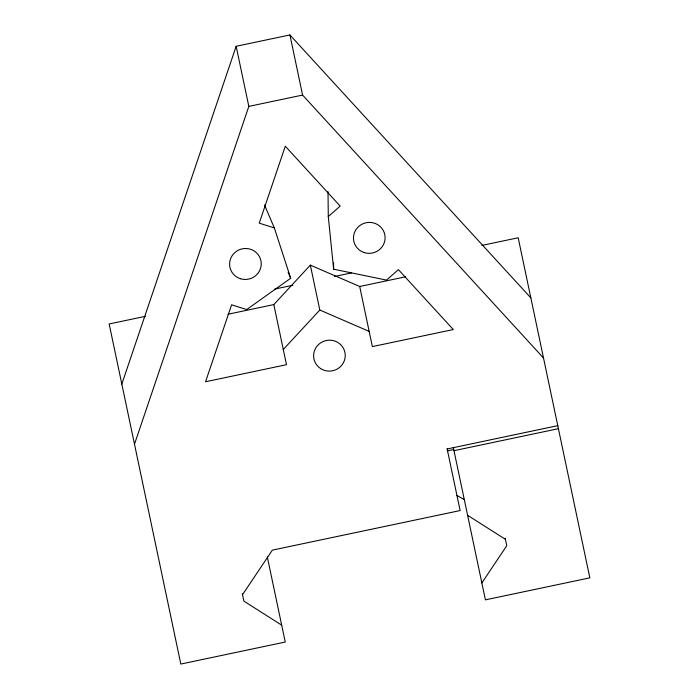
<?xml version="1.0" encoding="UTF-8"?>
<svg xmlns="http://www.w3.org/2000/svg" width="699" height="699" viewBox="0 0 699 699"><rect width="100%" height="100%" fill="white"/><g stroke="black" fill="none" stroke-linecap="round" stroke-linejoin="round"><path stroke-width="1.05" d="M121.818 384.083L236.157 46.283L289.919 34.95L530.847 297.888M134.488 444.206L248.827 106.397L236.157 46.283M242.518 594.709L272.348 550.13L460.134 510.558L447.124 448.819M481.856 582.949L506.766 545.727L505.194 538.274M228.031 314.227L273.816 304.581L310.347 265.122L359.697 286.485L405.481 276.83M283.287 349.491L319.81 310.033L310.347 265.122M359.697 286.485L372.366 346.599L453.293 329.544L398.404 269.648L386.521 280.098L333.633 269.202L328.285 216.533L340.168 206.091L285.288 146.196L259.242 223.147L274.331 227.909L290.697 278.254L246.695 309.561L231.605 304.799L205.558 381.75L286.485 364.695L273.816 304.581M248.827 106.397L302.588 95.073L543.516 358.01M145.462 316.315L109.158 323.969L180.823 664.05L285.244 642.04L267.306 556.92M274.69 289.08L292.837 285.253M334.489 276.481L351.58 272.881M481.873 245.419L518.177 237.774L589.842 577.855L485.421 599.856L453.301 447.447M447.15 448.968L557.776 425.656M447.351 450.881L453.747 449.536M453.983 450.689L558.414 428.679M319.81 310.033L369.159 331.396M456.954 495.486L464.285 499.558M467.605 515.303L505.412 539.313M281.68 625.133L243.872 601.123L242.3 593.678M264.51 204.947L274.331 227.909M288.128 272.261L290.697 278.254M289.919 34.95L302.588 95.073M333.554 262.693L333.633 269.202M328.006 191.57L328.285 216.533M240.439 278.709A15.832 15.457 -11.9 0 0 260.919 260.71A15.832 15.457 -11.9 0 0 234.916 252.505A15.832 15.457 -11.9 0 0 240.439 278.709M320.727 368.653A15.832 15.457 -11.9 0 0 345.219 356.411A15.832 15.457 -11.9 0 0 322.335 341.881A15.832 15.457 -11.9 0 0 320.727 368.653M364.301 252.601A15.832 15.457 -11.9 0 0 384.782 234.602A15.832 15.457 -11.9 0 0 358.779 226.406A15.832 15.457 -11.9 0 0 364.301 252.601"/></g></svg>
